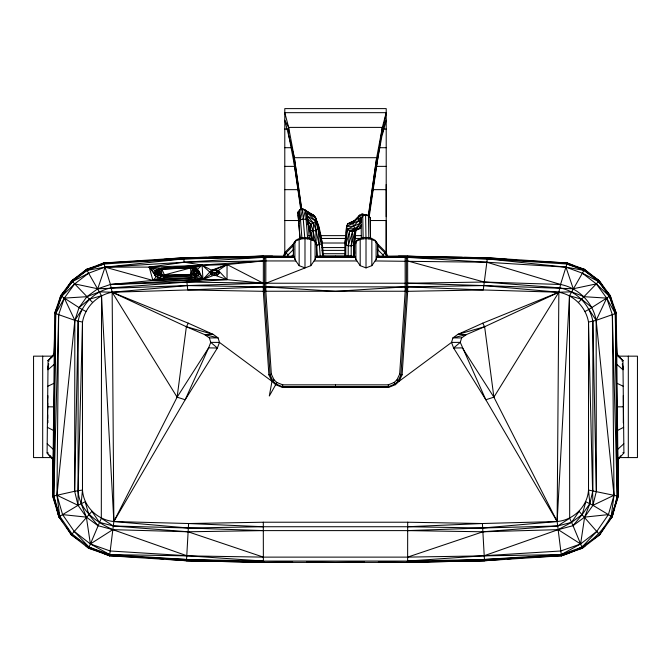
<?xml version="1.0" encoding="UTF-8"?>
<svg xmlns="http://www.w3.org/2000/svg" width="671" height="671" viewBox="0 0 671 671"><rect width="100%" height="100%" fill="white"/><g stroke="black" fill="none" stroke-linecap="round" stroke-linejoin="round"><path stroke-width="1.01" d="M47.691 420.256L47.683 422.973L47.683 395.538L47.683 398.255M47.683 418.519L47.691 414.812M47.683 409.251L47.691 403.154M574.435 550.388L561.401 555.789L484.437 559.488L407.624 561.073L263.376 561.073L186.781 555.714L112.82 529.654L97.966 525.678L86.374 517.115L78.062 505.33L74.657 491.273L74.842 320.335L79.044 307.612L86.894 296.691L97.756 288.765L110.447 284.479L152.913 280.444L191.571 277.979L195.395 277.006L197.836 275.546L199.321 273.34L199.203 271.386L197.484 269.289L194.816 267.947L190.455 267.1L161.476 268.283L157.249 269.448L155.244 270.707L154.095 272.778L154.607 274.582L156.645 276.452L159.773 277.777L163.758 278.465L191.571 277.979L202.961 279.488L227.024 279.639L263.309 283.229L264.559 283.808L310.816 265.666L315.085 259.467L316.007 256.75L354.993 256.75L355.915 259.467L360.184 265.666L366.014 267.888L371.843 265.666L376.112 259.467L377.035 256.75L406.374 257.052L407.624 256.196L487.272 258.889L567.238 262.973L584.55 269.423L599.295 280.78L610.3 295.802L616.322 313.256L618.276 496.221L612.145 516.846L599.681 534.804L582.378 548.207L561.401 555.789L484.512 560.746L406.332 562.39M296.02 240.151L293.319 244.429L293.504 257.077L293.319 244.429C294.795 239.371 300.222 237.635 304.986 237.568L304.986 267.888L299.157 265.666L295.827 260.944L265.859 260.944L264.609 261.531L263.368 260.944L227.058 264.559L227.024 279.639L186.882 282.038L111.327 287.884C94.594 290.979 81.141 304.517 78.155 321.266L78.062 505.33L58.855 516.846L71.319 534.804L88.622 548.207L109.599 555.789L186.488 560.746L264.668 562.39M101.136 552.082L88.622 548.207L101.313 518.272L101.531 295.76L86.45 269.423L71.705 280.78L60.7 295.802L54.678 313.256L52.724 496.221L58.855 516.846L62.629 521.77M293.999 256.196L263.376 256.196L263.309 291.323L268.886 374.779L271.981 381.321L275.563 384.676L282.29 387.343L388.71 387.343L395.437 384.676L399.019 381.321L451.533 342.42L460.264 342.369L485.821 399.757L557.14 521.518L561.401 555.789C589.742 547.276 612.539 525.997 617.211 495.978L615.332 313.609L609.394 296.381L598.557 281.56L583.996 270.363L566.92 264.022L487.272 258.889L407.624 257.379L406.383 257.966L405.133 257.387L376.473 257.379M377.035 256.75L406.374 257.052L406.441 291.86L400.889 375.039L397.995 381.153L394.758 384.181L388.475 386.681L282.525 386.681L276.242 384.181L273.005 381.153L270.111 375.039L264.559 291.86L264.626 257.052L263.376 256.196L183.569 257.773L103.762 262.973L86.45 269.423L80.226 274.8M405.133 256.75L405.192 291.239L399.656 374.141L396.964 379.828L394.078 382.529L388.232 384.844L282.768 384.844L276.922 382.529L274.036 379.828L271.344 374.141L265.808 291.239L265.867 256.75L293.965 256.75L295.827 260.944M316.007 256.75L354.699 257.136L351.629 257.136L351.159 256.255L335.5 256.196L322.365 256.255L322.248 257.052L316.637 257.136L316.653 244.429C315.177 239.371 309.742 237.635 304.986 237.568M374.98 240.151L377.681 244.429L377.597 257.052L382.395 257.085L383.091 256.196L382.923 257.052L377.664 257.136L377.681 244.429C374.368 235.102 357.66 235.102 354.347 244.429L354.431 257.052L354.993 256.75M386.211 253.705L386.211 220.533L370.526 220.533M386.211 216.691L386.211 184.483M96.565 550.388L109.599 555.789L186.563 559.488L263.376 562.39L407.624 562.39L407.691 522.223L263.309 522.223L188.585 523.523L113.86 521.518C97.488 520.109 83.531 506.588 82.483 490.048L82.483 322.088C85.125 307.092 97.169 294.972 112.149 292.237L187.318 285.569L263.309 283.229L227.058 264.559L149.205 267.108L105.053 267.15L87.004 270.363L71.705 280.78L66.664 288.53M618.066 458.738L618.008 481.585L617.664 479.572M344.81 256.926L344.869 243.464L346.572 226.303L347.645 223.846L354.716 220.625M345.766 256.221L345.817 244.831L347.326 229.105L346.572 226.303L358.465 220.902L361.032 221.43L361.015 218.52L359.388 215.29L361.971 214.041L368.421 215.466L370.191 217.656L370.543 238.306M348.207 256.179L348.249 245.737L349.608 231.168L347.326 229.105L360.478 223.116L358.465 220.902L358.046 217.916L359.388 215.29L362.751 216.003L365.578 214.837L365.989 238.373M351.185 256.263L351.227 245.846L352.543 231.713L360.696 228.023L352.543 231.713L349.608 231.168L345.817 244.831L348.249 245.737L351.227 245.846L353.625 245.108L354.523 243.808L355.898 230.036M353.583 256.431L353.625 245.108L355.026 230.53L351.227 245.846M354.473 256.146L354.892 235.571M313.953 240.151L316.653 244.429L316.637 257.136M574.712 266.244L567.238 262.973L560.553 284.479L558.851 292.237L557.14 521.518L482.701 528.002L407.691 530.61L263.309 530.61L188.065 531.784L112.82 529.654C96.54 522.155 79.052 510.371 78.104 490.627L82.483 322.088L74.842 320.335L54.678 313.256L61.606 296.381L72.443 281.56L87.004 270.363L104.08 264.022L183.728 258.889L263.376 256.196M109.801 554.766L109.599 555.789L89.058 547.142L72.049 533.957L59.786 516.284L56.985 495.257L58.654 314.657L64.299 298.117L74.674 283.892L88.647 273.189L105.053 267.15L183.728 258.889L263.376 257.379L264.617 257.966L265.867 257.387L294.527 257.379M316.502 257.345L316.653 244.429M377.538 257.345L377.681 244.429M263.376 257.379L184.215 262.235L149.205 267.108L154.095 272.778L154.942 274.934L156.066 273.726L161.812 274.498L161.476 268.283L158.213 271.487L159.815 273.651L161.812 274.498L160.906 275.303L160.335 278.524M57.438 509.666L52.724 496.221L55.668 313.609L61.606 296.381L74.674 283.892L97.756 288.765L187.318 285.569L263.309 286.878L264.559 287.465L265.808 291.239L405.192 291.239L406.441 291.86L407.691 291.323L483.271 289.964L558.851 292.237L571.533 291.835L584.106 296.691L606.701 298.117L615.332 313.609L618.276 496.221L613.562 509.666M163.967 279.153L164.403 274.925L161.887 269.197L159.732 269.776L158.641 269.063L157.282 269.91L155.647 272.25L154.942 274.934L155.999 273.038L155.244 270.707L149.205 267.108L152.913 280.444L202.961 279.488L214.443 275.051L217.958 274.347L217.412 275.068L216.297 272.384L212.95 272.292L212.346 271.327L213.143 270.405L217.119 270.564L218.763 273.5L219.585 272.451L218.36 270.48L215.005 269.574L211.491 270.279L202.961 279.488L186.882 282.038L110.447 284.479L103.762 262.973L96.288 266.244M617.664 472.216L617.882 459.769L620.683 455.768M53.336 479.857L52.724 496.221L74.657 491.273L78.155 321.266M54.091 354.783L54.678 332.195M58.654 314.657L53.789 495.978L58.855 516.846L59.794 516.393M54.687 341.497L54.234 353.969L52.497 356.318M346.219 233.24L346.572 226.303L353.382 226.362L355.429 228.543L358.222 229.18L361.292 226.488M167.834 559.287L186.488 560.746L188.585 523.523L263.309 526.735L407.691 526.735L482.701 528.002L557.71 525.972L571.583 522.348L582.235 514.481L589.851 503.644L592.896 490.627L592.845 321.266C589.859 304.517 576.406 290.979 559.673 287.884L484.118 282.038L407.691 283.229L406.441 283.808L405.192 283.229L265.808 283.229M214.577 272.728L214.494 275.655L214.443 275.051L211.088 274.154L209.864 272.174L202.088 265.045L184.215 262.235L105.053 267.15L97.756 288.765M396.964 379.828L397.995 381.153L399.019 381.321L402.114 374.779L407.691 291.323L407.624 256.196L377.001 256.196M301.925 238.28L299.736 209.604L298.016 212.019L298.78 223.787L299.736 209.604L302.571 208.857L314.405 215.718C320.914 228.098 322.265 242.65 323.514 256.406M263.376 561.073L186.563 559.488L109.75 554.59L89.058 547.142L74.213 531.407L62.588 514.607L56.985 495.257L74.842 320.335L82.03 309.381L85.938 311.445M109.599 555.789L113.86 521.518L112.149 292.237L110.447 284.479L202.961 279.488L211.088 274.154L211.717 274.909L212.95 272.292M47.977 369.453L48.681 363.833M292.64 561.962L263.376 562.39L263.309 530.61L188.299 528.002L113.86 521.518L177.11 397.165L186.37 326.735L188.308 323.187L213.252 334.418L218.083 337.899L219.467 342.42L271.981 381.321L273.005 381.153L274.036 379.828M282.768 384.844L282.29 387.343L335.5 386.764L388.71 387.343L388.232 384.844M611.214 516.284L614.015 495.257L612.346 314.657L606.701 298.117L596.326 283.892L582.353 273.189L565.947 267.15L487.272 258.889M368.454 216.708L376.674 157.702L382.353 127.398L386.211 112.669L284.789 112.669L288.647 127.398L294.326 157.702L301.875 209.998M369.125 217.203L382.353 127.398L288.647 127.398L284.789 120.226L294.326 157.702L301.539 209.461M353.625 245.108L355.806 230.069M368.236 216.146L376.674 157.702L294.326 157.702L294.326 164.571L300.834 209.981M378.36 561.962L407.624 562.39L484.437 559.488L561.25 554.59L580.616 543.955L584.626 517.115L589.851 503.644L588.517 490.048L588.517 322.088C585.875 307.092 573.831 294.972 558.851 292.237L483.682 285.569L407.691 283.229M368.706 216.901L376.674 164.571L386.211 112.669M47.993 367.834L48.589 363.942M196.989 276.502L196.494 274.565L196.871 270.363L195.529 268.702L193.516 267.679L161.887 269.197L190.623 267.494M53.336 479.572L52.992 481.585L52.934 458.738M307.679 238.96L306.093 219.518L307.268 212.757L305.448 210.057L303.242 219.006L304.751 237.601M157.492 277.324L158.423 274.254L159.815 273.651L159.732 269.776L161.812 274.498M155.647 272.25L156.788 272.77L158.49 272.451L158.876 270.312L157.282 269.91L155.647 272.25L156.066 273.726L155.412 276.578M271.981 381.321L269.306 395.982L276.922 382.529M300.08 238.348L298.721 221.64L300.423 219.82L302.571 208.857L305.104 210.325M158.641 269.063L156.62 270.522L156.788 272.77L158.423 274.254L164.11 275.856L191.034 275.395L194.011 274.64L195.806 273.55L196.964 271.822L194.062 269.314L190.145 268.081L164.403 274.925L157.844 275.336L156.066 273.726L156.788 272.77M195.395 277.006L202.961 279.488L199.321 273.34L198.507 273.642L197.66 271.05L195.529 268.702L194.062 269.314L192.971 273.827L191.034 275.395L164.001 277.081L157.844 275.336M196.905 271.688L197.484 269.289L202.088 265.045L263.368 260.944L184.215 262.235L183.569 257.773L172.195 258.662M407.624 257.379L486.794 262.235L560.553 284.479C578.461 287.901 592.862 302.403 596.158 320.335L596.343 491.273L592.938 505.33L584.626 517.115L573.034 525.678L558.18 529.654L484.219 555.714L407.624 561.073M156.209 272.2L156.62 270.522M608.371 521.77L612.145 516.846L617.211 495.978L612.346 314.657M611.206 516.393L612.145 516.846L614.577 506.949M406.441 291.86L407.691 286.878L483.682 285.569L573.244 288.765L596.326 283.892L609.394 296.381L616.322 313.256L596.158 320.335L588.517 322.088L592.938 505.33L612.145 516.846M386.211 120.226L382.353 134.754L382.353 127.398M58.478 303.636L60.7 295.802L65.272 290.241M74.213 531.407L90.384 543.955L109.75 554.59L263.368 557.123L407.632 557.123L561.25 554.59L581.942 547.142L596.787 531.407L608.412 514.607L614.015 495.257L596.158 320.335L588.97 309.381L585.062 311.445M348.249 245.737L352.543 231.713L360.696 228.023M558.851 292.237L484.63 326.735L466.488 334.544L461.623 337.916L460.264 342.369L453.613 348.006L485.821 399.757L493.89 397.165L558.851 292.237L482.692 323.187L457.748 334.418L452.917 337.899L451.533 342.42L453.613 348.006L462.386 347.888L493.89 397.165L557.14 521.518C573.512 520.109 587.469 506.588 588.517 490.048L618.276 496.221L617.664 479.857M190.455 267.1L191.218 276.611L194.481 275.781L196.494 274.565L197.76 272.678L197.66 271.05L195.529 268.702M405.192 291.239L406.441 287.465L407.691 286.878L483.271 289.964L487.431 257.773L567.238 262.973L565.217 263.46M164.11 275.856L190.648 274.439L194.28 273.038L195.118 270.623L196.871 270.363L198.608 275.429L199.321 273.34M282.986 256.976L284.848 252.481L294.963 242.365M284.219 256.85L285.779 253.093L293.479 245.393M287.431 256.574L288.203 254.712L293.739 249.176M218.763 273.5L217.748 271.856L218.36 270.48L227.058 264.559L211.491 270.279L202.088 265.045L160.981 268.425L149.205 267.108L154.607 274.582M596.158 320.335L606.701 298.117M359.388 215.29L354.078 220.969L352.871 223.468L353.382 226.362L358.465 220.902L361.065 222.537M211.717 274.909L210.702 273.265L212.59 270.43L214.905 269.968L217.119 270.564L217.748 271.856M357.047 240.151L354.347 244.429L354.624 254.208M584.047 270.338L584.55 269.423L590.774 274.8M265.808 291.239L264.559 291.86L263.309 286.878L187.729 289.964L112.149 292.237L99.467 291.835L86.894 296.691L64.299 298.117L55.668 313.609L53.789 495.978L59.786 516.284M576.766 267.016L584.55 269.423L569.469 295.76L557.14 521.518L482.415 523.523L407.691 526.735M299.811 238.255L299.157 239.379L299.157 265.666M360.839 238.255L360.184 239.379L360.184 265.666M194.833 277.802L194.481 275.781L195.806 273.55L194.28 273.038L194.062 269.314M592.048 540.155L599.681 534.804L604.621 526.911M177.11 397.165L208.614 347.888L210.736 342.369L209.377 337.916L204.512 334.544L186.37 326.735L112.149 292.237L177.11 397.165L185.179 399.757L217.387 348.006L219.467 342.42L210.736 342.369L217.387 348.006L208.614 347.888L185.179 399.757L113.86 521.518L101.531 295.76L89.327 299.191L79.044 307.612L60.7 295.802L72.443 281.56L88.647 273.189M64.424 291.977L65.548 290.258M194.28 273.038L195.118 270.623M361.359 238.322L361.015 218.52L362.751 216.003L361.971 214.041L368.421 215.466L368.832 238.943M316.242 245.376L321.501 243.984L322.273 242.902L319.648 232.845M603.33 528.337L604.588 526.693M569.864 552.082L582.378 548.207L573.034 525.678L582.235 514.481L585.825 501.749L592.938 505.33L614.015 495.257M321.627 257.136L322.365 256.255L335.5 257.052L351.159 256.255L351.629 257.136M78.952 540.155L71.319 534.804L91.902 511.319L99.417 522.348L113.29 525.972L188.065 531.784L263.368 557.123M216.297 272.384L217.085 271.461L216.49 270.497M217.412 275.068L219.585 272.451M617.89 459.769L623.904 452.933L622.931 360.646L616.766 353.969L616.313 341.497M49.033 361.032L48.069 360.646L54.234 353.969L48.077 360.646L47.096 452.933L53.11 459.769L53.336 472.216M360.478 223.116L355.429 228.543L349.608 231.168L358.222 229.18L361.409 225.758M156.645 276.452L152.913 280.444L105.053 267.15M595.907 278.465L599.295 280.78L578.545 302.327M291.197 256.716L293.378 254.535M598.549 281.51L599.295 280.78L604.336 288.53M617.773 449.293L623.812 443.799M48.069 360.646L52.346 356.871M47.977 369.78L54.125 364.445M582.378 548.207L585.531 545.523M318.566 257.479L320.126 256.196L322.365 256.255M379.593 257.479L381.153 256.196M503.166 559.287L484.512 560.746L484.219 555.714L560.805 550.992L580.616 543.955L596.787 531.407M361.032 221.43L358.046 217.916L352.871 223.468L347.645 223.846L354.078 220.969L358.046 217.916L361.015 218.52M271.344 374.141L270.111 375.039L268.886 374.779M92.455 302.327L71.705 280.78L75.093 278.465M76.788 277.299L78.482 276.142M383.569 256.574L382.797 254.712L386.152 252.481L376.037 242.365M588.97 309.381L610.3 295.802L605.728 290.241M591.956 307.612L581.673 299.191L569.469 295.76L569.687 518.272L557.71 525.972L482.935 531.784L407.691 530.61M74.657 491.273L82.483 490.048L81.149 503.644L86.374 517.115L90.384 543.955L112.82 529.654M361.568 224.785L355.429 228.543L347.326 229.105L344.869 243.464L345.817 244.831M407.632 557.123L482.935 531.784L558.18 529.654L571.583 522.348L579.098 511.319L599.681 534.804M293.403 257.052L293.965 256.75M609.369 296.28L610.3 295.802L612.522 303.636M617.572 430.413L623.636 427.326M47.8 386.253L53.923 383.326M264.559 287.465L265.808 286.878L405.192 286.878L406.441 287.465M599.295 280.78L583.996 270.363L565.947 267.15L486.794 262.235L375.173 260.944M350.119 222.655L354.078 220.969M212.346 271.327L211.524 271.68L212.33 272.98L214.535 273.575L216.85 273.105L217.924 271.864L217.085 271.461M215.005 269.574L227.058 264.559M157.282 269.91L159.757 269.113M194.816 267.947L202.088 265.045L202.961 279.488L197.836 275.546M621.967 361.032L622.931 360.646L618.654 356.871M159.773 277.777L152.913 280.444L163.758 278.465M48.069 452.573L47.096 452.933L53.118 459.769L50.317 455.768M86.953 270.338L86.45 269.423L94.234 267.016M86.45 269.423L104.08 264.022M300.423 219.82L303.242 219.006L306.093 219.518L307.888 221.162L309.331 238.842M493.89 397.165L484.63 326.735L457.748 334.418L466.488 334.544L452.917 337.899L461.623 337.916M265.867 256.75L264.626 257.052L293.504 257.077M402.114 374.779L400.889 375.039L399.656 374.141M202.088 265.045L190.916 267.217L186.79 267.385M615.299 313.432L616.322 313.256M52.724 496.221L53.755 496.07M584.626 517.115L608.412 514.607M146.353 260.683L149.448 260.44M154.624 260.038L159.79 259.635M163.925 259.308L170.124 258.821M507.31 558.968L511.453 558.641M517.668 558.163L520.78 557.92M405.192 286.878L335.5 291.323L265.808 286.878M183.728 258.889L103.762 262.973L105.783 263.46M212.59 270.43L213.143 270.405M160.981 268.425L167.171 268.174M170.275 268.048L183.686 267.503M167.599 268.425L161.317 268.685L183.334 267.687M177.018 268.048L183.292 267.788M406.089 562.39L484.512 560.746L458.645 560.948M206.567 257.622L183.569 257.773L264.911 256.196L293.999 256.624M164.403 274.925L190.648 274.439L192.552 268.551L192.971 273.827L194.481 275.781M183.569 257.773L206.601 257.362M208.689 257.329L240.101 256.767M246.383 256.657L272.56 256.196M164.001 277.081L191.218 276.611M263.309 526.735L188.299 528.002L113.29 525.972L101.313 518.272M316.863 256.465L354.137 256.465M377.001 256.624L406.047 256.196L487.431 257.773L498.805 258.662M364.479 561.971L335.5 562.39L306.521 561.971M617.328 406.869L623.418 406.785M209.377 337.916L218.083 337.899L204.512 334.544L213.252 334.418L186.37 326.735M284.789 129.05L287.926 129.05M383.074 129.05L386.211 129.05M284.789 147.704L291.063 147.704M379.937 147.704L386.211 147.704M284.789 166.374L295.248 166.374M375.752 166.374L386.211 166.374M284.789 189.658L298.385 189.658M372.615 189.658L386.211 189.658M284.789 220.533L299.425 220.533M308.668 235.63L310.732 235.63M320.025 235.63L345.817 235.63M355.11 235.63L361.3 235.63M308.668 238.448L311.763 238.448M321.057 238.448L345.817 238.448M355.11 238.448L361.3 238.448M322.088 243.011L344.785 243.011M354.078 243.011L356.142 243.011M322.088 247.565L344.785 247.565M322.088 250.384L344.785 250.384M323.472 253.705L345.431 253.705M315.898 256.196L355.102 256.196M315.445 257.379L355.555 257.379M314.145 260.944L356.855 260.944M53.051 356.158L33.55 356.158L33.55 457.58L52.33 457.58M617.865 356.158L637.45 356.158L637.45 457.58L618.67 457.58M464.433 257.622L487.431 257.773L464.399 257.362M212.355 560.948L186.488 560.746L264.911 562.39M47.582 406.785L53.672 406.869M158.213 271.487L156.41 271.453L158.49 272.451M263.309 283.229L186.882 282.038L187.729 289.964L263.309 291.323L264.559 291.86M398.44 256.196L424.617 256.657M430.899 256.767L462.311 257.329M407.691 522.223L482.415 523.523L484.219 555.714M560.553 284.479L484.118 282.038L407.632 260.944M186.781 555.714L110.195 550.992L90.384 543.955M195.186 271.688L196.964 271.822L197.76 272.678M500.876 258.821L507.075 259.308M511.21 259.635L516.376 260.038M521.552 260.44L524.647 260.683M150.22 557.92L153.332 558.163M159.547 558.641L163.69 558.968M62.588 514.607L86.374 517.115M617.245 496.07L618.276 496.221M54.678 313.256L55.701 313.432M191.453 267.645L196.192 269.247L196.67 270.874M364.814 214.628L365.578 214.837M149.205 267.108L157.249 269.448M566.92 264.022L584.55 269.423M214.443 275.051L227.024 279.639L218.36 270.48M311.721 214.728L314.405 215.718L318.599 225.917L321.501 243.984L322.634 256.255M622.931 452.573L623.904 452.933M112.149 292.237L188.308 323.187M617.077 383.326L623.2 386.253M56.985 495.257L78.062 505.33L85.175 501.749L88.765 514.481L97.966 525.678M47.364 427.326L53.428 430.413M582.353 273.189L598.557 281.56L610.3 295.802M60.7 295.802L61.631 296.28M306.798 211.306L314.405 215.718L315.362 218.41M196.192 269.247L193.516 267.679L193.961 268.123M79.044 307.612L82.03 309.381M320.243 256.314L318.104 228.417L315.873 218.109L307.268 212.757L307.335 215.911L315.571 220.994L318.104 228.417L321.501 243.984M307.402 219.425L313.617 223.267L315.999 230.338L319.195 244.923M307.209 221.841L310.757 224.064L313.08 230.95L316.033 244.42M558.18 529.654L580.616 543.955M305.07 210.459L302.571 208.857L303.242 219.006M284.848 252.481L288.203 254.712M592.518 276.142L594.212 277.299M395.437 384.676L394.078 382.529M85.469 545.523L88.622 548.207M616.875 364.445L623.024 369.78M196.871 270.363L197.66 271.05L198.608 275.429M47.188 443.799L53.227 449.293M71.705 280.78L72.451 281.51M377.521 245.393L385.221 253.093L386.781 256.85M377.261 249.176L382.797 254.712M377.622 254.535L379.803 256.716M622.923 360.646L616.758 353.969L618.503 356.318M307.544 220.474L310.757 224.064L310.463 230.027L312.074 240.268M316.226 244.378L315.571 220.994L307.268 212.757L307.947 223.3L307.335 215.911L313.617 223.267L313.08 230.95L313.516 240.092M197.442 272.342L198.507 273.642L199.203 271.386L202.961 279.488M209.864 272.174L210.702 273.265M66.412 526.693L67.67 528.337M195.806 273.55L196.494 274.565M605.452 290.258L606.576 291.977M66.379 526.911L71.319 534.804M317.719 224.5L318.599 225.917L318.104 228.417L315.999 230.338L313.08 230.95L310.463 230.027L307.561 223.393M371.189 238.255L371.843 239.379L371.843 265.666M310.161 238.255L310.816 239.379L310.816 265.666M482.692 323.187L484.63 326.735M64.299 298.117L74.842 320.335M569.687 518.272L573.034 525.678M386.152 252.481L388.014 256.976M211.491 270.279L212.044 271.696M316.326 221.103L317.282 223.795M154.095 272.778L155.076 275.622M565.947 267.15L573.244 288.765M308.291 224.039L311.587 236.561M158.876 270.312L159.815 273.651M56.423 506.949L58.855 516.846M298.721 221.64L298.016 212.019L298.989 218.905M312.669 240.117L310.463 230.027L308.073 223.074L310.757 224.064L313.617 223.267L315.571 220.994L315.873 218.109L305.448 210.057L306.093 219.518M309.146 227.905L311.663 239.53M561.199 554.766L561.401 555.789M622.411 363.942L623.007 367.834M301.204 209.721L294.326 164.571L288.647 134.754L288.647 127.398M622.319 363.833L623.024 369.453M307.335 215.911L307.888 221.162M316.335 246.408L317.282 256.716M298.083 215.173L300.021 239.01M354.347 244.429L354.615 253.37M616.322 332.195L616.909 354.783M592.845 321.266L596.343 491.273M293.319 244.429L293.554 255.928M370.509 238.121L370.191 217.656M362.751 216.003L363.154 238.884M628.308 356.158L628.308 457.58M623.317 395.538L623.317 422.973M386.211 254.645L386.211 108.61L284.789 108.61L284.789 254.645M376.674 157.702L376.674 164.571M376.112 259.467L376.112 241.518C370.115 237.702 361.912 237.702 355.915 241.518L355.915 259.467M366.014 237.568L366.014 267.888M335.5 256.196L335.5 257.052M335.5 384.936L335.5 387.435M315.085 259.467L315.085 241.518C309.088 237.702 300.885 237.702 294.888 241.518L294.888 259.467M263.309 522.223L263.309 530.61M42.692 356.158L42.692 457.58M288.496 257.077L287.784 257.052L287.758 256.196L288.496 257.077"/></g></svg>
